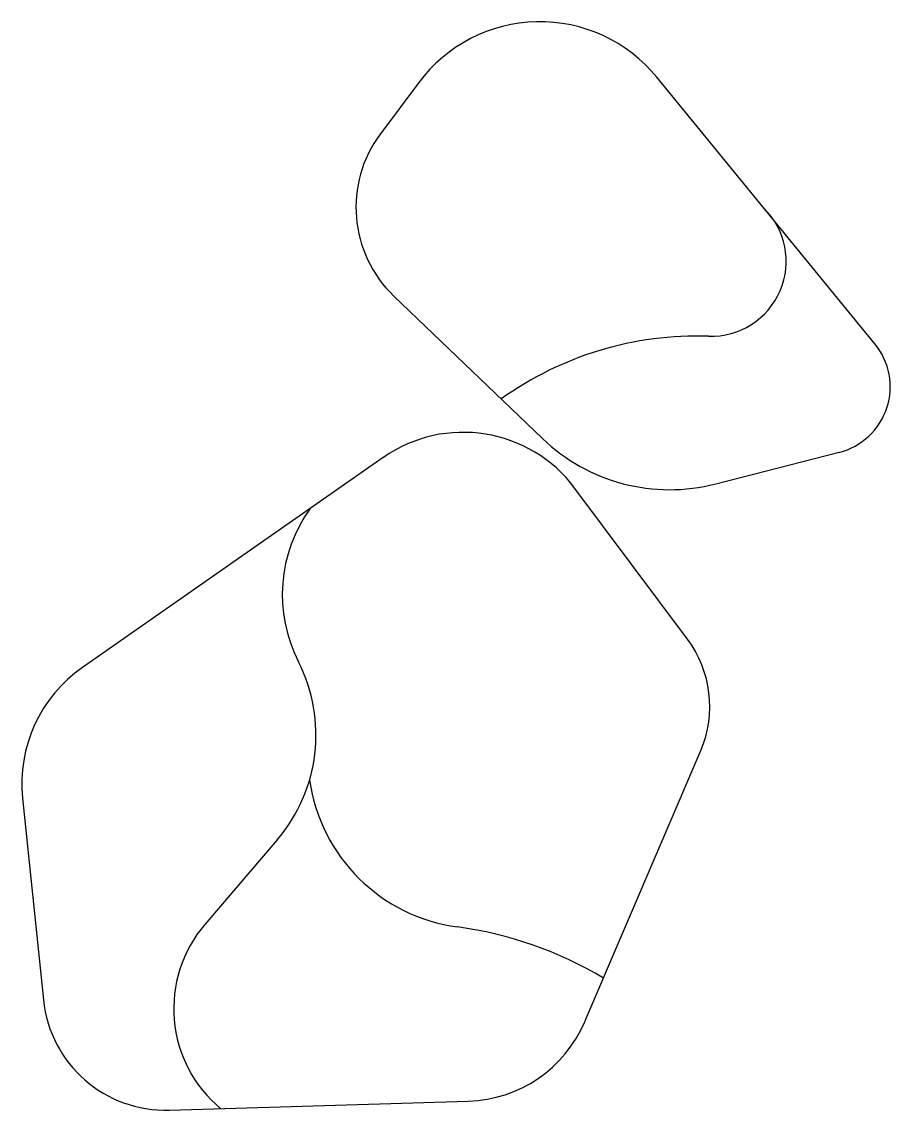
# Model space of a CAD drawing. Extents: x -4.7 to 3.8, y -4.6 to 6.1.
import ezdxf

# ---------------------------------------------------------------- set-up
doc = ezdxf.new("R2010")
doc.units = 0
doc.layers.get('0').update_dxf_attribs({"color": 24, "linetype": 'CONTINUOUS'})

msp = doc.modelspace()

# ---------------------------------------------------------------- linework, layer by layer
at = {"color": 0}
for p, q in [((3.654, 2.927), (1.527, 5.529)), ((-0.796, 5.478), (-1.17, 4.977)), ((-1.038, 3.393), (0.411, 2.003)), ((-1.141, 1.818), (-4.076, -0.231)), ((2.102, 1.559), (3.306, 1.868)), ((1.825, 0.044), (0.728, 1.516)), ((0.825, -3.689), (1.955, -1.042)), ((-4.66, -1.508), (-4.456, -3.477)), ((-2.176, -1.914), (-2.881, -2.74)), ((-3.226, -4.553), (-0.313, -4.465))]:
    msp.add_line(p, q, dxfattribs=at)
for centre, radius, start, end in [((0.386, 4.596), 1.474, 39.2577, 143.2755), ((-0.208, 4.259), 1.2, 143.2755, 226.2032), ((2.057, 3.732), 0.731, 268.023, 45.6001), ((1.919, -0.272), 3.275, 88.023, 125.6714), ((3.142, 2.508), 0.661, 284.3841, 39.2577), ((-0.362, 0.703), 1.36, 36.7123, 124.9313), ((1.655, 3.3), 1.797, 226.2032, 284.3841), ((-0.684, 0.477), 1.442, 144.1733, 206.9533), ((0.946, -0.611), 1.097, 336.8774, 36.7123), ((-3.373, -0.891), 1.575, 319.4796, 26.9533), ((-3.284, -1.366), 1.383, 124.9313, 185.91), ((-0.19, -1.092), 1.688, 188.1633, 262.2943), ((-1.918, -3.563), 1.267, 139.4796, 230.284), ((-0.918, -6.471), 3.74, 59.0334, 82.2943), ((-3.262, -3.354), 1.2, 185.91, 271.7277), ((-0.352, -3.187), 1.279, 271.7277, 336.8774)]:
    msp.add_arc(centre, radius, start, end, dxfattribs=at)

doc.saveas('drawing.dxf')
